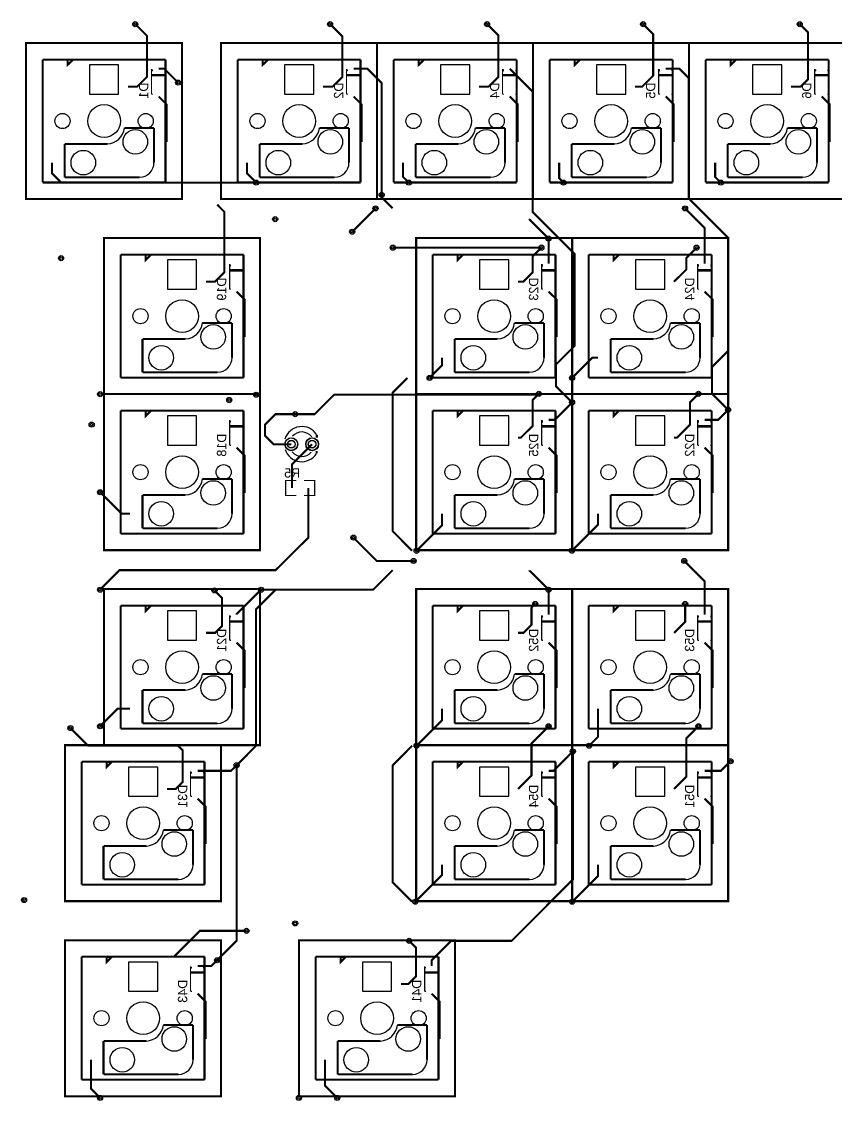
# Model space of a CAD drawing. Extents: x -38 to 13910, y -467 to 6521.
# Drawn here: x -7.7 to 91.8, y -14.3 to 117.4 of the extents above; entities that cross this region are included whole.
import ezdxf

# ---------------------------------------------------------------- set-up
doc = ezdxf.new("R2010")
doc.units = 0
doc.header["$MEASUREMENT"] = 0
for name, color, linetype, true_color in [('BottomLayer', 5, 'Continuous', 0x0000ff), ('BottomSilkLayer', 7, 'Continuous', 0x66cc33), ('BottomSolderMaskLayer', 7, 'Continuous', 0xaa00ff), ('Document', 7, 'Continuous', 0xffffff), ('Hole', 7, 'Continuous', 0x222222), ('Multi-Layer', 7, 'Continuous', 0xc0c0c0), ('TopLayer', 1, 'Continuous', 0xff0000), ('TopSilkLayer', 7, 'Continuous', 0xffcc00), ('TopSolderMaskLayer', 7, 'Continuous', 0x800080)]:
    doc.layers.add(name, color=color, linetype=linetype, true_color=true_color)

msp = doc.modelspace()

# ---------------------------------------------------------------- linework, layer by layer
at = {"layer": 'BottomLayer', "const_width": 0.254}
for points in [[(6.21, 117.08), (7.63, 115.66), (7.63, 110.64), (6.43, 109.44), (5.32, 109.44)], [(29.99, 117.08), (31.49, 115.59), (31.49, 110.64), (30.28, 109.44), (29.13, 109.44)], [(49.16, 117.08), (50.54, 115.71), (50.54, 110.64), (49.33, 109.44), (48.18, 109.44)], [(68.21, 117.08), (69.44, 115.86), (69.44, 110.79), (68.09, 109.44), (67.23, 109.44)], [(87.34, 117.08), (88.34, 116.08), (88.34, 110.34), (87.44, 109.44), (86.28, 109.44)], [(11.44, 109.94), (9.75, 111.63), (9.06, 111.63)], [(36.29, 96.24), (36.29, 109.89), (34.54, 111.63), (32.87, 111.63)], [(59.54, 70.89), (57.59, 72.84), (57.59, 75.54), (59.84, 77.79), (59.84, 89.04), (54.74, 94.14), (54.74, 108.82), (51.92, 111.63)], [(78.59, 69.99), (76.64, 71.94), (76.64, 75.24), (78.59, 77.19), (78.59, 90.99), (73.79, 95.79), (73.79, 110.49), (72.65, 111.63), (70.97, 111.63)], [(9.06, 108.25), (10.02, 107.29), (10.02, 102.71)], [(32.87, 108.25), (33.83, 107.29), (33.83, 102.71)], [(51.92, 108.25), (52.88, 107.29), (52.88, 102.71)], [(70.97, 108.25), (71.93, 107.29), (71.93, 102.71)], [(90.02, 108.25), (90.98, 107.29), (90.98, 102.71)], [(20.96, 97.74), (-2.85, 97.74), (-3.95, 98.85), (-3.95, 100.17)], [(20.96, 97.74), (19.86, 98.85), (19.86, 100.17)], [(39.59, 97.74), (38.91, 98.42), (38.91, 100.17)], [(58.49, 97.74), (57.96, 98.27), (57.96, 100.17)], [(77.69, 97.74), (77.01, 98.42), (77.01, 100.17)], [(16.21, 95.04), (17.08, 94.16), (17.08, 86.79), (15.92, 85.63), (14.84, 85.63)], [(35.54, 94.59), (32.69, 91.74), (32.69, 91.74)], [(73.34, 94.59), (75.73, 92.2), (75.73, 87.82)], [(56.68, 90.89), (56.68, 90.89), (56.68, 87.82)], [(55.79, 89.79), (54.74, 88.74), (54.74, 86.79), (53.57, 85.63), (52.94, 85.63)], [(74.75, 89.79), (73.49, 88.53), (73.49, 87.12), (71.99, 85.63)], [(18.58, 84.43), (19.54, 83.48), (19.54, 78.89)], [(56.68, 84.43), (57.64, 83.48), (57.64, 78.89)], [(75.73, 84.43), (76.69, 83.48), (76.69, 78.89)], [(42.14, 73.89), (43.67, 75.42), (43.67, 76.35)], [(59.54, 73.89), (62, 76.35), (62.72, 76.35)], [(55.49, 71.94), (55.39, 71.84), (30.49, 71.84), (28.11, 69.46), (25.73, 69.46)], [(55.49, 71.94), (54.74, 71.19), (54.74, 68.04), (53.27, 66.58), (52.94, 66.58)], [(74.96, 71.94), (73.94, 70.92), (73.94, 68.19), (72.33, 66.58), (71.99, 66.58)], [(59.54, 70.89), (57.42, 68.77), (56.68, 68.77)], [(78.59, 69.99), (77.37, 68.77), (75.73, 68.77)], [(25.73, 69.46), (23.34, 69.46), (22.03, 68.15), (22.03, 66.84), (23.08, 65.79), (25.26, 65.79)], [(27.8, 65.79), (25.34, 63.32), (25.34, 60.45)], [(18.58, 65.38), (19.54, 64.43), (19.54, 59.84)], [(56.68, 65.38), (57.64, 64.43), (57.64, 59.84)], [(75.73, 65.38), (76.69, 64.43), (76.69, 59.84)], [(1.91, 48.03), (4.29, 50.41), (23.34, 50.41), (27.34, 54.4), (27.34, 60.45)], [(1.91, 59.93), (4.54, 57.3), (5.57, 57.3)], [(40.56, 52.79), (43.67, 55.9), (43.67, 57.3)], [(59.53, 52.79), (62.72, 55.98), (62.72, 57.3)], [(32.84, 54.39), (35.69, 51.54), (40.19, 51.54)], [(73.24, 51.54), (75.73, 49.04), (75.73, 44.96)], [(15.88, 47.94), (16.78, 47.04), (16.78, 43.59), (15.96, 42.76), (14.84, 42.76)], [(21.56, 48.03), (18.58, 45.05), (18.58, 44.96)], [(56.68, 48.03), (56.68, 48.03), (56.68, 44.96)], [(55.04, 46.29), (54.59, 45.84), (54.59, 43.74), (53.61, 42.76), (52.94, 42.76)], [(73.35, 46.29), (73.35, 44.12), (71.99, 42.76)], [(18.58, 41.57), (19.54, 40.61), (19.54, 36.03)], [(56.68, 41.57), (57.64, 40.61), (57.64, 36.03)], [(75.73, 41.57), (76.69, 40.61), (76.69, 36.03)], [(1.91, 31.36), (4.05, 33.49), (5.57, 33.49)], [(40.55, 28.98), (43.67, 32.1), (43.67, 33.49)], [(61.62, 28.98), (62.72, 30.08), (62.72, 33.49)], [(-1.72, 31.13), (0.44, 28.98), (11.44, 28.98), (11.98, 28.43), (11.98, 24.53), (11.16, 23.71), (10.08, 23.71)], [(56.68, 31.36), (54.59, 29.26), (54.59, 25.36), (52.94, 23.71)], [(74.97, 31.36), (73.49, 29.88), (73.49, 25.21), (71.99, 23.71)], [(59.63, 28.29), (59.63, 12.63), (52.17, 5.16), (44.78, 5.16), (42.4, 2.78), (42.4, 2.09)], [(59.63, 28.29), (57.26, 25.91), (56.68, 25.91)], [(18.58, 26.59), (17.89, 25.91), (13.82, 25.91)], [(78.89, 27.08), (77.71, 25.91), (75.73, 25.91)], [(13.82, 22.52), (14.78, 21.56), (14.78, 16.98)], [(56.68, 22.52), (57.64, 21.56), (57.64, 16.98)], [(75.73, 22.52), (76.69, 21.56), (76.69, 16.98)], [(40.4, 9.93), (43.67, 13.19), (43.67, 14.44)], [(59.55, 9.93), (62.72, 13.1), (62.72, 14.44)], [(10.93, 3.23), (14.08, 6.38), (19.79, 6.38)], [(39.66, 5.16), (40.49, 4.33), (40.49, 0.83), (39.55, -0.1), (38.65, -0.1)], [(16.2, 2.78), (15.51, 2.09), (13.82, 2.09)], [(13.82, -1.29), (14.78, -2.25), (14.78, -6.83)], [(42.4, -1.29), (43.35, -2.25), (43.35, -6.83)], [(1.91, -14.02), (0.81, -12.91), (0.81, -9.37)], [(30.87, -14.02), (29.38, -12.53), (29.38, -9.37)]]:
    msp.add_lwpolyline(points, dxfattribs=at)
at = {"layer": 'BottomSilkLayer', "const_width": 0.254}
for points in [[(-2.05, 112.74), (-1.41, 112.74), (-2.05, 112.11), (-2.05, 112.74)], [(21.76, 112.74), (22.4, 112.74), (21.76, 112.11), (21.76, 112.74)], [(40.81, 112.74), (41.45, 112.74), (40.81, 112.11), (40.81, 112.74)], [(59.86, 112.74), (60.5, 112.74), (59.86, 112.11), (59.86, 112.74)], [(78.91, 112.74), (79.55, 112.74), (78.91, 112.11), (78.91, 112.74)], [(7.48, 88.93), (8.11, 88.93), (7.48, 88.29), (7.48, 88.93)], [(45.58, 88.93), (46.21, 88.93), (45.58, 88.29), (45.58, 88.93)], [(64.63, 88.93), (65.26, 88.93), (64.63, 88.29), (64.63, 88.93)], [(7.48, 69.88), (8.11, 69.88), (7.48, 69.24), (7.48, 69.88)], [(45.58, 69.88), (46.21, 69.88), (45.58, 69.24), (45.58, 69.88)], [(64.63, 69.88), (65.26, 69.88), (64.63, 69.24), (64.63, 69.88)], [(7.48, 46.07), (8.11, 46.07), (7.48, 45.43), (7.48, 46.07)], [(45.58, 46.07), (46.21, 46.07), (45.58, 45.43), (45.58, 46.07)], [(64.63, 46.07), (65.26, 46.07), (64.63, 45.43), (64.63, 46.07)], [(2.71, 27.01), (3.35, 27.01), (2.71, 26.38), (2.71, 27.01)], [(45.58, 27.01), (46.21, 27.01), (45.58, 26.38), (45.58, 27.01)], [(64.63, 27.01), (65.26, 27.01), (64.63, 26.38), (64.63, 27.01)], [(2.71, 3.2), (3.35, 3.2), (2.71, 2.57), (2.71, 3.2)], [(31.29, 3.2), (31.92, 3.2), (31.29, 2.57), (31.29, 3.2)]]:
    msp.add_lwpolyline(points, close=True, dxfattribs=at)
at = {"layer": 'BottomSilkLayer', "const_width": 0.152}
for points in [[(8.3, 111.52), (8.19, 111.52), (8.19, 111.35)], [(8.19, 111.35), (8.19, 111.35), (8.3, 111.35)], [(8.19, 111.35), (8.19, 111.35), (8.19, 108.53)], [(8.19, 110.91), (8.19, 110.91), (9.92, 110.91)], [(8.19, 110.77), (8.19, 110.77), (9.92, 110.77)], [(8.3, 111.52), (8.3, 111.52), (8.3, 111.35)], [(9.81, 111.52), (9.81, 111.52), (9.81, 111.35)], [(9.92, 111.35), (9.92, 111.52), (9.81, 111.52)], [(9.81, 111.35), (9.81, 111.35), (9.92, 111.35)], [(9.92, 111.35), (9.92, 111.35), (9.92, 108.53)], [(32.11, 111.52), (32, 111.52), (32, 111.35)], [(32, 111.35), (32, 111.35), (32.11, 111.35)], [(32, 111.35), (32, 111.35), (32, 108.53)], [(32, 110.91), (32, 110.91), (33.74, 110.91)], [(32, 110.77), (32, 110.77), (33.74, 110.77)], [(32.11, 111.52), (32.11, 111.52), (32.11, 111.35)], [(33.62, 111.52), (33.62, 111.52), (33.62, 111.35)], [(33.74, 111.35), (33.74, 111.52), (33.62, 111.52)], [(33.62, 111.35), (33.62, 111.35), (33.74, 111.35)], [(33.74, 111.35), (33.74, 111.35), (33.74, 108.53)], [(51.17, 111.52), (51.05, 111.52), (51.05, 111.35)], [(51.05, 111.35), (51.05, 111.35), (51.17, 111.35)], [(51.05, 111.35), (51.05, 111.35), (51.05, 108.53)], [(51.05, 110.91), (51.05, 110.91), (52.79, 110.91)], [(51.05, 110.77), (51.05, 110.77), (52.79, 110.77)], [(51.17, 111.52), (51.17, 111.52), (51.17, 111.35)], [(52.68, 111.52), (52.68, 111.52), (52.68, 111.35)], [(52.79, 111.35), (52.79, 111.52), (52.68, 111.52)], [(52.68, 111.35), (52.68, 111.35), (52.79, 111.35)], [(52.79, 111.35), (52.79, 111.35), (52.79, 108.53)], [(70.22, 111.52), (70.1, 111.52), (70.1, 111.35)], [(70.1, 111.35), (70.1, 111.35), (70.22, 111.35)], [(70.1, 111.35), (70.1, 111.35), (70.1, 108.53)], [(70.1, 110.91), (70.1, 110.91), (71.84, 110.91)], [(70.1, 110.77), (70.1, 110.77), (71.84, 110.77)], [(70.22, 111.52), (70.22, 111.52), (70.22, 111.35)], [(71.73, 111.52), (71.73, 111.52), (71.73, 111.35)], [(71.84, 111.35), (71.84, 111.52), (71.73, 111.52)], [(71.73, 111.35), (71.73, 111.35), (71.84, 111.35)], [(71.84, 111.35), (71.84, 111.35), (71.84, 108.53)], [(89.27, 111.52), (89.15, 111.52), (89.15, 111.35)], [(89.15, 111.35), (89.15, 111.35), (89.27, 111.35)], [(89.15, 111.35), (89.15, 111.35), (89.15, 108.53)], [(89.15, 110.91), (89.15, 110.91), (90.89, 110.91)], [(89.15, 110.77), (89.15, 110.77), (90.89, 110.77)], [(89.27, 111.52), (89.27, 111.52), (89.27, 111.35)], [(90.78, 111.52), (90.78, 111.52), (90.78, 111.35)], [(90.89, 111.35), (90.89, 111.52), (90.78, 111.52)], [(90.78, 111.35), (90.78, 111.35), (90.89, 111.35)], [(90.89, 111.35), (90.89, 111.35), (90.89, 108.53)], [(8.19, 108.53), (8.19, 108.53), (8.36, 108.53)], [(9.92, 108.53), (9.92, 108.53), (9.75, 108.53)], [(32, 108.53), (32, 108.53), (32.17, 108.53)], [(33.74, 108.53), (33.74, 108.53), (33.57, 108.53)], [(51.05, 108.53), (51.05, 108.53), (51.22, 108.53)], [(52.79, 108.53), (52.79, 108.53), (52.62, 108.53)], [(70.1, 108.53), (70.1, 108.53), (70.27, 108.53)], [(71.84, 108.53), (71.84, 108.53), (71.67, 108.53)], [(89.15, 108.53), (89.15, 108.53), (89.32, 108.53)], [(90.89, 108.53), (90.89, 108.53), (90.72, 108.53)], [(17.83, 87.71), (17.72, 87.71), (17.72, 87.53)], [(17.72, 87.53), (17.72, 87.53), (17.83, 87.53)], [(17.72, 87.53), (17.72, 87.53), (17.72, 84.72)], [(17.72, 87.1), (17.72, 87.1), (19.45, 87.1)], [(17.72, 86.95), (17.72, 86.95), (19.45, 86.95)], [(17.83, 87.71), (17.83, 87.71), (17.83, 87.53)], [(19.34, 87.71), (19.34, 87.71), (19.34, 87.53)], [(19.45, 87.53), (19.45, 87.71), (19.34, 87.71)], [(19.34, 87.53), (19.34, 87.53), (19.45, 87.53)], [(19.45, 87.53), (19.45, 87.53), (19.45, 84.72)], [(55.93, 87.71), (55.82, 87.71), (55.82, 87.53)], [(55.82, 87.53), (55.82, 87.53), (55.93, 87.53)], [(55.82, 87.53), (55.82, 87.53), (55.82, 84.72)], [(55.82, 87.1), (55.82, 87.1), (57.55, 87.1)], [(55.82, 86.95), (55.82, 86.95), (57.55, 86.95)], [(55.93, 87.71), (55.93, 87.71), (55.93, 87.53)], [(57.44, 87.71), (57.44, 87.71), (57.44, 87.53)], [(57.55, 87.53), (57.55, 87.71), (57.44, 87.71)], [(57.44, 87.53), (57.44, 87.53), (57.55, 87.53)], [(57.55, 87.53), (57.55, 87.53), (57.55, 84.72)], [(74.98, 87.71), (74.87, 87.71), (74.87, 87.53)], [(74.87, 87.53), (74.87, 87.53), (74.98, 87.53)], [(74.87, 87.53), (74.87, 87.53), (74.87, 84.72)], [(74.87, 87.1), (74.87, 87.1), (76.6, 87.1)], [(74.87, 86.95), (74.87, 86.95), (76.6, 86.95)], [(74.98, 87.71), (74.98, 87.71), (74.98, 87.53)], [(76.49, 87.71), (76.49, 87.71), (76.49, 87.53)], [(76.6, 87.53), (76.6, 87.71), (76.49, 87.71)], [(76.49, 87.53), (76.49, 87.53), (76.6, 87.53)], [(76.6, 87.53), (76.6, 87.53), (76.6, 84.72)], [(17.72, 84.72), (17.72, 84.72), (17.88, 84.72)], [(19.45, 84.72), (19.45, 84.72), (19.28, 84.72)], [(55.82, 84.72), (55.82, 84.72), (55.98, 84.72)], [(57.55, 84.72), (57.55, 84.72), (57.38, 84.72)], [(74.87, 84.72), (74.87, 84.72), (75.04, 84.72)], [(76.6, 84.72), (76.6, 84.72), (76.43, 84.72)], [(17.83, 68.66), (17.72, 68.66), (17.72, 68.48)], [(17.72, 68.48), (17.72, 68.48), (17.83, 68.48)], [(17.72, 68.48), (17.72, 68.48), (17.72, 65.67)], [(17.83, 68.66), (17.83, 68.66), (17.83, 68.48)], [(19.34, 68.66), (19.34, 68.66), (19.34, 68.48)], [(19.45, 68.48), (19.45, 68.66), (19.34, 68.66)], [(19.34, 68.48), (19.34, 68.48), (19.45, 68.48)], [(19.45, 68.48), (19.45, 68.48), (19.45, 65.67)], [(55.93, 68.66), (55.82, 68.66), (55.82, 68.48)], [(55.82, 68.48), (55.82, 68.48), (55.93, 68.48)], [(55.82, 68.48), (55.82, 68.48), (55.82, 65.67)], [(55.93, 68.66), (55.93, 68.66), (55.93, 68.48)], [(57.44, 68.66), (57.44, 68.66), (57.44, 68.48)], [(57.55, 68.48), (57.55, 68.66), (57.44, 68.66)], [(57.44, 68.48), (57.44, 68.48), (57.55, 68.48)], [(57.55, 68.48), (57.55, 68.48), (57.55, 65.67)], [(74.98, 68.66), (74.87, 68.66), (74.87, 68.48)], [(74.87, 68.48), (74.87, 68.48), (74.98, 68.48)], [(74.87, 68.48), (74.87, 68.48), (74.87, 65.67)], [(74.98, 68.66), (74.98, 68.66), (74.98, 68.48)], [(76.49, 68.66), (76.49, 68.66), (76.49, 68.48)], [(76.6, 68.48), (76.6, 68.66), (76.49, 68.66)], [(76.49, 68.48), (76.49, 68.48), (76.6, 68.48)], [(76.6, 68.48), (76.6, 68.48), (76.6, 65.67)], [(17.72, 68.05), (17.72, 68.05), (19.45, 68.05)], [(17.72, 67.9), (17.72, 67.9), (19.45, 67.9)], [(55.82, 68.05), (55.82, 68.05), (57.55, 68.05)], [(55.82, 67.9), (55.82, 67.9), (57.55, 67.9)], [(74.87, 68.05), (74.87, 68.05), (76.6, 68.05)], [(74.87, 67.9), (74.87, 67.9), (76.6, 67.9)], [(17.72, 65.67), (17.72, 65.67), (17.88, 65.67)], [(19.45, 65.67), (19.45, 65.67), (19.28, 65.67)], [(55.82, 65.67), (55.82, 65.67), (55.98, 65.67)], [(57.55, 65.67), (57.55, 65.67), (57.38, 65.67)], [(74.87, 65.67), (74.87, 65.67), (75.04, 65.67)], [(76.6, 65.67), (76.6, 65.67), (76.43, 65.67)], [(25.86, 59.53), (24.58, 59.53), (24.58, 61.36), (25.86, 61.36)], [(26.82, 59.53), (28.1, 59.53), (28.1, 61.36), (26.82, 61.36)], [(17.83, 44.84), (17.72, 44.84), (17.72, 44.67)], [(17.83, 44.84), (17.83, 44.84), (17.83, 44.67)], [(19.34, 44.84), (19.34, 44.84), (19.34, 44.67)], [(19.45, 44.67), (19.45, 44.84), (19.34, 44.84)], [(55.93, 44.84), (55.82, 44.84), (55.82, 44.67)], [(55.93, 44.84), (55.93, 44.84), (55.93, 44.67)], [(57.44, 44.84), (57.44, 44.84), (57.44, 44.67)], [(57.55, 44.67), (57.55, 44.84), (57.44, 44.84)], [(74.98, 44.84), (74.87, 44.84), (74.87, 44.67)], [(74.98, 44.84), (74.98, 44.84), (74.98, 44.67)], [(76.49, 44.84), (76.49, 44.84), (76.49, 44.67)], [(76.6, 44.67), (76.6, 44.84), (76.49, 44.84)], [(17.72, 44.67), (17.72, 44.67), (17.83, 44.67)], [(17.72, 44.67), (17.72, 44.67), (17.72, 41.86)], [(17.72, 44.23), (17.72, 44.23), (19.45, 44.23)], [(17.72, 44.09), (17.72, 44.09), (19.45, 44.09)], [(19.34, 44.67), (19.34, 44.67), (19.45, 44.67)], [(19.45, 44.67), (19.45, 44.67), (19.45, 41.86)], [(55.82, 44.67), (55.82, 44.67), (55.93, 44.67)], [(55.82, 44.67), (55.82, 44.67), (55.82, 41.86)], [(55.82, 44.23), (55.82, 44.23), (57.55, 44.23)], [(55.82, 44.09), (55.82, 44.09), (57.55, 44.09)], [(57.44, 44.67), (57.44, 44.67), (57.55, 44.67)], [(57.55, 44.67), (57.55, 44.67), (57.55, 41.86)], [(74.87, 44.67), (74.87, 44.67), (74.98, 44.67)], [(74.87, 44.67), (74.87, 44.67), (74.87, 41.86)], [(74.87, 44.23), (74.87, 44.23), (76.6, 44.23)], [(74.87, 44.09), (74.87, 44.09), (76.6, 44.09)], [(76.49, 44.67), (76.49, 44.67), (76.6, 44.67)], [(76.6, 44.67), (76.6, 44.67), (76.6, 41.86)], [(17.72, 41.86), (17.72, 41.86), (17.88, 41.86)], [(19.45, 41.86), (19.45, 41.86), (19.28, 41.86)], [(55.82, 41.86), (55.82, 41.86), (55.98, 41.86)], [(57.55, 41.86), (57.55, 41.86), (57.38, 41.86)], [(74.87, 41.86), (74.87, 41.86), (75.04, 41.86)], [(76.6, 41.86), (76.6, 41.86), (76.43, 41.86)], [(13.06, 25.79), (12.95, 25.79), (12.95, 25.62)], [(12.95, 25.62), (12.95, 25.62), (13.06, 25.62)], [(12.95, 25.62), (12.95, 25.62), (12.95, 22.81)], [(12.95, 25.18), (12.95, 25.18), (14.69, 25.18)], [(12.95, 25.04), (12.95, 25.04), (14.69, 25.04)], [(13.06, 25.79), (13.06, 25.79), (13.06, 25.62)], [(14.57, 25.79), (14.57, 25.79), (14.57, 25.62)], [(14.69, 25.62), (14.69, 25.79), (14.57, 25.79)], [(14.57, 25.62), (14.57, 25.62), (14.69, 25.62)], [(14.69, 25.62), (14.69, 25.62), (14.69, 22.81)], [(55.93, 25.79), (55.82, 25.79), (55.82, 25.62)], [(55.82, 25.62), (55.82, 25.62), (55.93, 25.62)], [(55.82, 25.62), (55.82, 25.62), (55.82, 22.81)], [(55.82, 25.18), (55.82, 25.18), (57.55, 25.18)], [(55.82, 25.04), (55.82, 25.04), (57.55, 25.04)], [(55.93, 25.79), (55.93, 25.79), (55.93, 25.62)], [(57.44, 25.79), (57.44, 25.79), (57.44, 25.62)], [(57.55, 25.62), (57.55, 25.79), (57.44, 25.79)], [(57.44, 25.62), (57.44, 25.62), (57.55, 25.62)], [(57.55, 25.62), (57.55, 25.62), (57.55, 22.81)], [(74.98, 25.79), (74.87, 25.79), (74.87, 25.62)], [(74.87, 25.62), (74.87, 25.62), (74.98, 25.62)], [(74.87, 25.62), (74.87, 25.62), (74.87, 22.81)], [(74.87, 25.18), (74.87, 25.18), (76.6, 25.18)], [(74.87, 25.04), (74.87, 25.04), (76.6, 25.04)], [(74.98, 25.79), (74.98, 25.79), (74.98, 25.62)], [(76.49, 25.79), (76.49, 25.79), (76.49, 25.62)], [(76.6, 25.62), (76.6, 25.79), (76.49, 25.79)], [(76.49, 25.62), (76.49, 25.62), (76.6, 25.62)], [(76.6, 25.62), (76.6, 25.62), (76.6, 22.81)], [(12.95, 22.81), (12.95, 22.81), (13.12, 22.81)], [(14.69, 22.81), (14.69, 22.81), (14.52, 22.81)], [(55.82, 22.81), (55.82, 22.81), (55.98, 22.81)], [(57.55, 22.81), (57.55, 22.81), (57.38, 22.81)], [(74.87, 22.81), (74.87, 22.81), (75.04, 22.81)], [(76.6, 22.81), (76.6, 22.81), (76.43, 22.81)], [(13.06, 1.98), (12.95, 1.98), (12.95, 1.81)], [(12.95, 1.81), (12.95, 1.81), (13.06, 1.81)], [(12.95, 1.81), (12.95, 1.81), (12.95, -1.01)], [(12.95, 1.37), (12.95, 1.37), (14.69, 1.37)], [(13.06, 1.98), (13.06, 1.98), (13.06, 1.81)], [(14.57, 1.98), (14.57, 1.98), (14.57, 1.81)], [(14.69, 1.81), (14.69, 1.98), (14.57, 1.98)], [(14.57, 1.81), (14.57, 1.81), (14.69, 1.81)], [(14.69, 1.81), (14.69, 1.81), (14.69, -1.01)], [(41.64, 1.98), (41.53, 1.98), (41.53, 1.81)], [(41.53, 1.81), (41.53, 1.81), (41.64, 1.81)], [(41.53, 1.81), (41.53, 1.81), (41.53, -1.01)], [(41.53, 1.37), (41.53, 1.37), (43.26, 1.37)], [(41.64, 1.98), (41.64, 1.98), (41.64, 1.81)], [(43.15, 1.98), (43.15, 1.98), (43.15, 1.81)], [(43.26, 1.81), (43.26, 1.98), (43.15, 1.98)], [(43.15, 1.81), (43.15, 1.81), (43.26, 1.81)], [(43.26, 1.81), (43.26, 1.81), (43.26, -1.01)], [(12.95, 1.23), (12.95, 1.23), (14.69, 1.23)], [(41.53, 1.23), (41.53, 1.23), (43.26, 1.23)], [(12.95, -1.01), (12.95, -1.01), (13.12, -1.01)], [(14.69, -1.01), (14.69, -1.01), (14.52, -1.01)], [(41.53, -1.01), (41.53, -1.01), (41.7, -1.01)], [(43.26, -1.01), (43.26, -1.01), (43.09, -1.01)]]:
    msp.add_lwpolyline(points, dxfattribs=at)
at = {"layer": 'BottomSolderMaskLayer'}
for centre, radius in [((25.26, 65.79), 0.787), ((25.26, 65.79), 0.472), ((27.8, 65.79), 0.787), ((27.8, 65.79), 0.472)]:
    msp.add_circle(centre, radius, dxfattribs=at)
at = {"layer": 'Document', "const_width": 0.254}
for points in [[(11.92, 95.72), (-7.13, 95.72), (-7.13, 114.77), (11.92, 114.77)], [(11.92, 114.77), (11.92, 114.77), (11.92, 95.72)], [(35.73, 95.72), (16.68, 95.72), (16.68, 114.77), (35.73, 114.77)], [(35.73, 114.77), (35.73, 114.77), (35.73, 95.72)], [(54.78, 95.72), (35.73, 95.72), (35.73, 114.77), (54.78, 114.77)], [(54.78, 114.77), (54.78, 114.77), (54.78, 95.72)], [(73.83, 95.72), (54.78, 95.72), (54.78, 114.77), (73.83, 114.77)], [(73.83, 114.77), (73.83, 114.77), (73.83, 95.72)], [(92.88, 95.72), (73.83, 95.72), (73.83, 114.77), (92.88, 114.77)], [(4.89, 104.41), (4.89, 104.41), (8.49, 104.41)], [(8.49, 104.41), (8.49, 104.41), (8.49, 100.17)], [(28.7, 104.41), (28.7, 104.41), (32.3, 104.41)], [(32.3, 104.41), (32.3, 104.41), (32.3, 100.17)], [(47.75, 104.41), (47.75, 104.41), (51.35, 104.41)], [(51.35, 104.41), (51.35, 104.41), (51.35, 100.17)], [(66.8, 104.41), (66.8, 104.41), (70.4, 104.41)], [(70.4, 104.41), (70.4, 104.41), (70.4, 100.17)], [(85.85, 104.41), (85.85, 104.41), (89.45, 104.41)], [(89.45, 104.41), (89.45, 104.41), (89.45, 100.17)], [(-2.43, 102.45), (-2.43, 102.45), (-2.43, 98.39)], [(-2.43, 102.45), (-2.43, 102.45), (2.8, 102.45)], [(21.38, 102.45), (21.38, 102.45), (21.38, 98.39)], [(21.38, 102.45), (21.38, 102.45), (26.61, 102.45)], [(40.43, 102.45), (40.43, 102.45), (40.43, 98.39)], [(40.43, 102.45), (40.43, 102.45), (45.66, 102.45)], [(59.48, 102.45), (59.48, 102.45), (59.48, 98.39)], [(59.48, 102.45), (59.48, 102.45), (64.71, 102.45)], [(78.53, 102.45), (78.53, 102.45), (78.53, 98.39)], [(78.53, 102.45), (78.53, 102.45), (83.76, 102.45)], [(6.71, 98.39), (6.71, 98.39), (-2.43, 98.39)], [(30.53, 98.39), (30.53, 98.39), (21.38, 98.39)], [(49.58, 98.39), (49.58, 98.39), (40.43, 98.39)], [(68.63, 98.39), (68.63, 98.39), (59.48, 98.39)], [(87.68, 98.39), (87.68, 98.39), (78.53, 98.39)], [(21.45, 71.91), (2.4, 71.91), (2.4, 90.96), (21.45, 90.96)], [(21.45, 90.96), (21.45, 90.96), (21.45, 71.91)], [(59.55, 71.91), (40.5, 71.91), (40.5, 90.96), (59.55, 90.96)], [(59.55, 90.96), (59.55, 90.96), (59.55, 71.91)], [(78.6, 71.91), (59.55, 71.91), (59.55, 90.96), (78.6, 90.96)], [(78.6, 90.96), (78.6, 90.96), (78.6, 71.91)], [(14.41, 80.6), (14.41, 80.6), (18.02, 80.6)], [(18.02, 80.6), (18.02, 80.6), (18.02, 76.35)], [(52.51, 80.6), (52.51, 80.6), (56.12, 80.6)], [(56.12, 80.6), (56.12, 80.6), (56.12, 76.35)], [(71.56, 80.6), (71.56, 80.6), (75.17, 80.6)], [(75.17, 80.6), (75.17, 80.6), (75.17, 76.35)], [(7.09, 78.64), (7.09, 78.64), (7.09, 74.58)], [(7.09, 78.64), (7.09, 78.64), (12.33, 78.64)], [(45.19, 78.64), (45.19, 78.64), (45.19, 74.58)], [(45.19, 78.64), (45.19, 78.64), (50.43, 78.64)], [(64.24, 78.64), (64.24, 78.64), (64.24, 74.58)], [(64.24, 78.64), (64.24, 78.64), (69.48, 78.64)], [(16.24, 74.58), (16.24, 74.58), (7.09, 74.58)], [(54.34, 74.58), (54.34, 74.58), (45.19, 74.58)], [(73.39, 74.58), (73.39, 74.58), (64.24, 74.58)], [(21.45, 52.86), (2.4, 52.86), (2.4, 71.91), (21.45, 71.91)], [(21.45, 71.91), (21.45, 71.91), (21.45, 52.86)], [(59.55, 52.86), (40.5, 52.86), (40.5, 71.91), (59.55, 71.91)], [(59.55, 71.91), (59.55, 71.91), (59.55, 52.86)], [(78.6, 52.86), (59.55, 52.86), (59.55, 71.91), (78.6, 71.91)], [(78.6, 71.91), (78.6, 71.91), (78.6, 52.86)], [(14.41, 61.55), (14.41, 61.55), (18.02, 61.55)], [(18.02, 61.55), (18.02, 61.55), (18.02, 57.3)], [(52.51, 61.55), (52.51, 61.55), (56.12, 61.55)], [(56.12, 61.55), (56.12, 61.55), (56.12, 57.3)], [(71.56, 61.55), (71.56, 61.55), (75.17, 61.55)], [(75.17, 61.55), (75.17, 61.55), (75.17, 57.3)], [(7.09, 59.59), (7.09, 59.59), (7.09, 55.53)], [(7.09, 59.59), (7.09, 59.59), (12.33, 59.59)], [(45.19, 59.59), (45.19, 59.59), (45.19, 55.53)], [(45.19, 59.59), (45.19, 59.59), (50.43, 59.59)], [(64.24, 59.59), (64.24, 59.59), (64.24, 55.53)], [(64.24, 59.59), (64.24, 59.59), (69.48, 59.59)], [(16.24, 55.53), (16.24, 55.53), (7.09, 55.53)], [(54.34, 55.53), (54.34, 55.53), (45.19, 55.53)], [(73.39, 55.53), (73.39, 55.53), (64.24, 55.53)], [(21.45, 29.05), (2.4, 29.05), (2.4, 48.1), (21.45, 48.1)], [(21.45, 48.1), (21.45, 48.1), (21.45, 29.05)], [(59.55, 29.05), (40.5, 29.05), (40.5, 48.1), (59.55, 48.1)], [(59.55, 48.1), (59.55, 48.1), (59.55, 29.05)], [(78.6, 29.05), (59.55, 29.05), (59.55, 48.1), (78.6, 48.1)], [(78.6, 48.1), (78.6, 48.1), (78.6, 29.05)], [(14.41, 37.73), (14.41, 37.73), (18.02, 37.73)], [(18.02, 37.73), (18.02, 37.73), (18.02, 33.49)], [(52.51, 37.73), (52.51, 37.73), (56.12, 37.73)], [(56.12, 37.73), (56.12, 37.73), (56.12, 33.49)], [(71.56, 37.73), (71.56, 37.73), (75.17, 37.73)], [(75.17, 37.73), (75.17, 37.73), (75.17, 33.49)], [(7.09, 35.78), (7.09, 35.78), (7.09, 31.71)], [(7.09, 35.78), (7.09, 35.78), (12.33, 35.78)], [(45.19, 35.78), (45.19, 35.78), (45.19, 31.71)], [(45.19, 35.78), (45.19, 35.78), (50.43, 35.78)], [(64.24, 35.78), (64.24, 35.78), (64.24, 31.71)], [(64.24, 35.78), (64.24, 35.78), (69.48, 35.78)], [(16.24, 31.71), (16.24, 31.71), (7.09, 31.71)], [(54.34, 31.71), (54.34, 31.71), (45.19, 31.71)], [(73.39, 31.71), (73.39, 31.71), (64.24, 31.71)], [(16.68, 10), (-2.37, 10), (-2.37, 29.05), (16.68, 29.05)], [(16.68, 29.05), (16.68, 29.05), (16.68, 10)], [(59.55, 10), (40.5, 10), (40.5, 29.05), (59.55, 29.05)], [(59.55, 29.05), (59.55, 29.05), (59.55, 10)], [(78.6, 10), (59.55, 10), (59.55, 29.05), (78.6, 29.05)], [(78.6, 29.05), (78.6, 29.05), (78.6, 10)], [(9.65, 18.68), (9.65, 18.68), (13.25, 18.68)], [(13.25, 18.68), (13.25, 18.68), (13.25, 14.44)], [(52.51, 18.68), (52.51, 18.68), (56.12, 18.68)], [(56.12, 18.68), (56.12, 18.68), (56.12, 14.44)], [(71.56, 18.68), (71.56, 18.68), (75.17, 18.68)], [(75.17, 18.68), (75.17, 18.68), (75.17, 14.44)], [(2.33, 16.73), (2.33, 16.73), (2.33, 12.66)], [(2.33, 16.73), (2.33, 16.73), (7.56, 16.73)], [(45.19, 16.73), (45.19, 16.73), (45.19, 12.66)], [(45.19, 16.73), (45.19, 16.73), (50.43, 16.73)], [(64.24, 16.73), (64.24, 16.73), (64.24, 12.66)], [(64.24, 16.73), (64.24, 16.73), (69.48, 16.73)], [(11.48, 12.66), (11.48, 12.66), (2.33, 12.66)], [(54.34, 12.66), (54.34, 12.66), (45.19, 12.66)], [(73.39, 12.66), (73.39, 12.66), (64.24, 12.66)], [(16.68, -13.82), (-2.37, -13.82), (-2.37, 5.23), (16.68, 5.23)], [(16.68, 5.23), (16.68, 5.23), (16.68, -13.82)], [(45.26, -13.82), (26.21, -13.82), (26.21, 5.23), (45.26, 5.23)], [(45.26, 5.23), (45.26, 5.23), (45.26, -13.82)], [(9.65, -5.13), (9.65, -5.13), (13.25, -5.13)], [(13.25, -5.13), (13.25, -5.13), (13.25, -9.37)], [(38.22, -5.13), (38.22, -5.13), (41.83, -5.13)], [(41.83, -5.13), (41.83, -5.13), (41.83, -9.37)], [(2.33, -7.08), (2.33, -7.08), (2.33, -11.15)], [(2.33, -7.08), (2.33, -7.08), (7.56, -7.08)], [(30.91, -7.08), (30.91, -7.08), (30.91, -11.15)], [(30.91, -7.08), (30.91, -7.08), (36.14, -7.08)], [(11.48, -11.15), (11.48, -11.15), (2.33, -11.15)], [(40.05, -11.15), (40.05, -11.15), (30.91, -11.15)]]:
    msp.add_lwpolyline(points, dxfattribs=at)
at = {"layer": 'Document'}
for centre, radius, start, end in [((2.68, 104.67), 2.22, 273.1216, 353.2761), ((26.49, 104.67), 2.22, 273.1216, 353.2761), ((45.54, 104.67), 2.22, 273.1216, 353.2761), ((64.59, 104.67), 2.22, 273.1216, 353.2761), ((83.64, 104.67), 2.22, 273.1216, 353.2761), ((6.72, 100.16), 1.77, 270, 0.2787), ((30.53, 100.16), 1.77, 270, 0.2787), ((49.58, 100.16), 1.77, 270, 0.2787), ((68.63, 100.16), 1.77, 270, 0.2787), ((87.68, 100.16), 1.77, 270, 0.2787), ((12.21, 80.86), 2.22, 273.1216, 353.2761), ((50.31, 80.86), 2.22, 273.1216, 353.2761), ((69.36, 80.86), 2.22, 273.1216, 353.2761), ((16.25, 76.35), 1.77, 270, 0.2787), ((54.35, 76.35), 1.77, 270, 0.2787), ((73.4, 76.35), 1.77, 270, 0.2787), ((12.21, 61.81), 2.22, 273.1216, 353.2761), ((50.31, 61.81), 2.22, 273.1216, 353.2761), ((69.36, 61.81), 2.22, 273.1216, 353.2761), ((16.25, 57.3), 1.77, 270, 0.2787), ((54.35, 57.3), 1.77, 270, 0.2787), ((73.4, 57.3), 1.77, 270, 0.2787), ((12.21, 37.99), 2.22, 273.1216, 353.2761), ((50.31, 37.99), 2.22, 273.1216, 353.2761), ((69.36, 37.99), 2.22, 273.1216, 353.2761), ((16.25, 33.48), 1.77, 270, 0.2787), ((54.35, 33.48), 1.77, 270, 0.2787), ((73.4, 33.48), 1.77, 270, 0.2787), ((7.44, 18.94), 2.22, 273.1216, 353.2761), ((50.31, 18.94), 2.22, 273.1216, 353.2761), ((69.36, 18.94), 2.22, 273.1216, 353.2761), ((11.49, 14.43), 1.77, 270, 0.2787), ((54.35, 14.43), 1.77, 270, 0.2787), ((73.4, 14.43), 1.77, 270, 0.2787), ((7.44, -4.87), 2.22, 273.1216, 353.2761), ((36.02, -4.87), 2.22, 273.1216, 353.2761), ((11.49, -9.38), 1.77, 270, 0.2787), ((40.06, -9.38), 1.77, 270, 0.2787)]:
    msp.add_arc(centre, radius, start, end, dxfattribs=at)
at = {"layer": 'Hole'}
for centre in [(6.21, 117.08), (29.99, 117.08), (49.16, 117.08), (68.21, 117.08), (87.34, 117.08), (11.44, 109.94), (20.96, 97.74), (39.59, 97.74), (58.49, 97.74), (77.69, 97.74), (36.29, 96.24), (35.54, 94.59), (73.34, 94.59), (23.29, 93.27), (32.69, 91.74), (56.68, 90.89), (37.64, 89.79), (55.79, 89.79), (74.75, 89.79), (-2.85, 88.51), (42.14, 73.89), (59.54, 73.89), (1.91, 71.9), (17.68, 71.19), (20.96, 71.84), (55.49, 71.94), (74.96, 71.94), (59.54, 70.89), (78.59, 69.99), (25.73, 69.46), (0.88, 68.19), (1.91, 59.93), (32.84, 54.39), (40.56, 52.79), (59.53, 52.79), (40.19, 51.54), (73.24, 51.54), (1.91, 48.03), (15.88, 47.94), (21.56, 48.03), (56.68, 48.03), (55.04, 46.29), (73.35, 46.29), (-1.72, 31.14), (1.91, 31.36), (56.68, 31.36), (74.97, 31.36), (40.55, 28.98), (61.62, 28.98), (59.63, 28.29), (18.58, 26.59), (78.89, 27.08), (-7.37, 10.13), (40.4, 9.93), (59.55, 9.93), (25.73, 7.28), (19.79, 6.38), (39.66, 5.16), (16.2, 2.78), (1.91, -14.02), (26.19, -14.02), (30.87, -14.02)]:
    msp.add_circle(centre, 0.155, dxfattribs=at)
at = {"layer": 'Multi-Layer'}
for points in [[(4.17, 112.11), (0.62, 112.11), (0.62, 108.55), (4.17, 108.55)], [(27.99, 112.11), (24.43, 112.11), (24.43, 108.55), (27.99, 108.55)], [(47.04, 112.11), (43.48, 112.11), (43.48, 108.55), (47.04, 108.55)], [(66.09, 112.11), (62.53, 112.11), (62.53, 108.55), (66.09, 108.55)], [(85.14, 112.11), (81.58, 112.11), (81.58, 108.55), (85.14, 108.55)], [(13.7, 88.29), (10.14, 88.29), (10.14, 84.74), (13.7, 84.74)], [(51.8, 88.29), (48.24, 88.29), (48.24, 84.74), (51.8, 84.74)], [(70.85, 88.29), (67.29, 88.29), (67.29, 84.74), (70.85, 84.74)], [(13.7, 69.24), (10.14, 69.24), (10.14, 65.69), (13.7, 65.69)], [(51.8, 69.24), (48.24, 69.24), (48.24, 65.69), (51.8, 65.69)], [(70.85, 69.24), (67.29, 69.24), (67.29, 65.69), (70.85, 65.69)], [(13.7, 45.43), (10.14, 45.43), (10.14, 41.87), (13.7, 41.87)], [(51.8, 45.43), (48.24, 45.43), (48.24, 41.87), (51.8, 41.87)], [(70.85, 45.43), (67.29, 45.43), (67.29, 41.87), (70.85, 41.87)], [(8.94, 26.38), (5.38, 26.38), (5.38, 22.82), (8.94, 22.82)], [(51.8, 26.38), (48.24, 26.38), (48.24, 22.82), (51.8, 22.82)], [(70.85, 26.38), (67.29, 26.38), (67.29, 22.82), (70.85, 22.82)], [(8.94, 2.57), (5.38, 2.57), (5.38, -0.99), (8.94, -0.99)], [(37.51, 2.57), (33.96, 2.57), (33.96, -0.99), (37.51, -0.99)]]:
    msp.add_lwpolyline(points, close=True, dxfattribs=at)
for centre, radius in [((6.21, 117.08), 0.31), ((29.99, 117.08), 0.31), ((49.16, 117.08), 0.31), ((68.21, 117.08), 0.31), ((87.34, 117.08), 0.31), ((11.44, 109.94), 0.31), ((2.4, 105.25), 2), ((26.21, 105.25), 2), ((45.26, 105.25), 2), ((64.31, 105.25), 2), ((83.36, 105.25), 2), ((-2.68, 105.25), 0.925), ((7.48, 105.25), 0.925), ((21.13, 105.25), 0.925), ((31.29, 105.25), 0.925), ((40.18, 105.25), 0.925), ((50.34, 105.25), 0.925), ((59.23, 105.25), 0.925), ((69.39, 105.25), 0.925), ((78.28, 105.25), 0.925), ((88.44, 105.25), 0.925), ((6.21, 102.71), 1.5), ((30.02, 102.71), 1.5), ((49.07, 102.71), 1.5), ((68.12, 102.71), 1.5), ((87.17, 102.71), 1.5), ((-0.14, 100.17), 1.5), ((23.67, 100.17), 1.5), ((42.72, 100.17), 1.5), ((61.77, 100.17), 1.5), ((80.82, 100.17), 1.5), ((20.96, 97.74), 0.31), ((39.59, 97.74), 0.31), ((58.49, 97.74), 0.31), ((77.69, 97.74), 0.31), ((36.29, 96.24), 0.31), ((35.54, 94.59), 0.31), ((73.34, 94.59), 0.31), ((23.29, 93.27), 0.31), ((32.69, 91.74), 0.31), ((56.68, 90.89), 0.31), ((37.64, 89.79), 0.31), ((55.79, 89.79), 0.31), ((74.75, 89.79), 0.31), ((-2.85, 88.51), 0.31), ((11.92, 81.43), 2), ((50.02, 81.43), 2), ((69.07, 81.43), 2), ((6.84, 81.43), 0.925), ((17, 81.43), 0.925), ((44.94, 81.43), 0.925), ((55.1, 81.43), 0.925), ((63.99, 81.43), 0.925), ((74.15, 81.43), 0.925), ((15.73, 78.89), 1.5), ((53.83, 78.89), 1.5), ((72.88, 78.89), 1.5), ((9.38, 76.35), 1.5), ((47.48, 76.35), 1.5), ((66.53, 76.35), 1.5), ((42.14, 73.89), 0.31), ((59.54, 73.89), 0.31), ((1.91, 71.9), 0.31), ((17.68, 71.19), 0.31), ((20.96, 71.84), 0.31), ((55.49, 71.94), 0.31), ((59.54, 70.89), 0.31), ((74.96, 71.94), 0.31), ((78.59, 69.99), 0.31), ((0.88, 68.19), 0.31), ((25.73, 69.46), 0.31), ((25.26, 65.79), 0.762), ((25.26, 65.79), 0.457), ((27.8, 65.79), 0.762), ((27.8, 65.79), 0.457), ((6.84, 62.38), 0.925), ((11.92, 62.38), 2), ((17, 62.38), 0.925), ((44.94, 62.38), 0.925), ((50.02, 62.38), 2), ((55.1, 62.38), 0.925), ((63.99, 62.38), 0.925), ((69.07, 62.38), 2), ((74.15, 62.38), 0.925), ((15.73, 59.84), 1.5), ((53.83, 59.84), 1.5), ((72.88, 59.84), 1.5), ((1.91, 59.93), 0.31), ((9.38, 57.3), 1.5), ((47.48, 57.3), 1.5), ((66.53, 57.3), 1.5), ((32.84, 54.39), 0.31), ((40.56, 52.79), 0.31), ((59.53, 52.79), 0.31), ((40.19, 51.54), 0.31), ((73.24, 51.54), 0.31), ((1.91, 48.03), 0.31), ((15.88, 47.94), 0.31), ((21.56, 48.03), 0.31), ((56.68, 48.03), 0.31), ((55.04, 46.29), 0.31), ((73.35, 46.29), 0.31), ((11.92, 38.57), 2), ((50.02, 38.57), 2), ((69.07, 38.57), 2), ((6.84, 38.57), 0.925), ((17, 38.57), 0.925), ((44.94, 38.57), 0.925), ((55.1, 38.57), 0.925), ((63.99, 38.57), 0.925), ((74.15, 38.57), 0.925), ((15.73, 36.03), 1.5), ((53.83, 36.03), 1.5), ((72.88, 36.03), 1.5), ((9.38, 33.49), 1.5), ((47.48, 33.49), 1.5), ((66.53, 33.49), 1.5), ((1.91, 31.36), 0.31), ((56.68, 31.36), 0.31), ((74.97, 31.36), 0.31), ((-1.72, 31.14), 0.31), ((40.55, 28.98), 0.31), ((61.62, 28.98), 0.31), ((59.63, 28.29), 0.31), ((18.58, 26.59), 0.31), ((78.89, 27.08), 0.31), ((7.16, 19.52), 2), ((50.02, 19.52), 2), ((69.07, 19.52), 2), ((2.08, 19.52), 0.925), ((12.24, 19.52), 0.925), ((44.94, 19.52), 0.925), ((55.1, 19.52), 0.925), ((63.99, 19.52), 0.925), ((74.15, 19.52), 0.925), ((10.97, 16.98), 1.5), ((53.83, 16.98), 1.5), ((72.88, 16.98), 1.5), ((4.62, 14.44), 1.5), ((47.48, 14.44), 1.5), ((66.53, 14.44), 1.5), ((-7.37, 10.13), 0.31), ((40.4, 9.93), 0.31), ((59.55, 9.93), 0.31), ((19.79, 6.38), 0.31), ((25.73, 7.28), 0.31), ((39.66, 5.16), 0.31), ((16.2, 2.78), 0.31), ((7.16, -4.29), 2), ((35.73, -4.29), 2), ((2.08, -4.29), 0.925), ((12.24, -4.29), 0.925), ((30.65, -4.29), 0.925), ((40.81, -4.29), 0.925), ((10.97, -6.83), 1.5), ((39.54, -6.83), 1.5), ((4.62, -9.37), 1.5), ((33.19, -9.37), 1.5), ((1.91, -14.02), 0.31), ((26.19, -14.02), 0.31), ((30.87, -14.02), 0.31)]:
    msp.add_circle(centre, radius, dxfattribs=at)
at = {"layer": 'TopLayer', "const_width": 0.254}
for points in [[(37.62, 94.59), (36.29, 95.92), (36.29, 96.24)], [(54.3, 93.27), (54.3, 93.27), (56.68, 90.89)], [(55.79, 89.79), (55.79, 89.79), (40.64, 89.79), (37.64, 89.79)], [(39.44, 73.89), (37.63, 72.08), (37.63, 55.18), (40.01, 52.79)], [(37.63, 50.41), (37.63, 50.41), (35.25, 48.03), (21.56, 48.03)], [(54.31, 50.41), (54.31, 50.39), (56.68, 48.03)], [(23.38, 48.03), (23.34, 48.03), (20.96, 45.64), (20.96, 28.98), (20.96, 28.98), (18.58, 26.59)], [(40.01, 28.98), (37.63, 26.59), (37.63, 12.31), (40.01, 9.93)], [(59.54, 28.14), (59.54, 28.29)], [(18.58, 26.59), (18.58, 5.16), (16.2, 2.78)]]:
    msp.add_lwpolyline(points, dxfattribs=at)
at = {"layer": 'TopSilkLayer', "const_width": 0.254}
for points in [[(-7.13, 112.87), (-7.13, 114.77), (-5.22, 114.77)], [(10.02, 114.77), (11.92, 114.77), (11.92, 112.87)], [(16.68, 112.87), (16.68, 114.77), (18.59, 114.77)], [(33.83, 114.77), (35.73, 114.77), (35.73, 112.87)], [(35.73, 112.87), (35.73, 114.77), (37.64, 114.77)], [(52.88, 114.77), (54.78, 114.77), (54.78, 112.87)], [(54.78, 112.87), (54.78, 114.77), (56.69, 114.77)], [(71.93, 114.77), (73.83, 114.77), (73.83, 112.87)], [(73.83, 112.87), (73.83, 114.77), (75.74, 114.77)], [(90.98, 114.77), (92.88, 114.77), (92.88, 112.87)], [(-5.1, 97.75), (-5.1, 97.75), (-5.1, 112.75)], [(-5.1, 112.75), (-5.1, 112.75), (9.9, 112.75)], [(9.9, 97.75), (9.9, 97.75), (9.9, 112.75)], [(18.71, 97.75), (18.71, 97.75), (18.71, 112.75)], [(18.71, 112.75), (18.71, 112.75), (33.71, 112.75)], [(33.71, 97.75), (33.71, 97.75), (33.71, 112.75)], [(37.76, 97.75), (37.76, 97.75), (37.76, 112.75)], [(37.76, 112.75), (37.76, 112.75), (52.76, 112.75)], [(52.76, 97.75), (52.76, 97.75), (52.76, 112.75)], [(56.81, 97.75), (56.81, 97.75), (56.81, 112.75)], [(56.81, 112.75), (56.81, 112.75), (71.81, 112.75)], [(71.81, 97.75), (71.81, 97.75), (71.81, 112.75)], [(75.86, 97.75), (75.86, 97.75), (75.86, 112.75)], [(75.86, 112.75), (75.86, 112.75), (90.86, 112.75)], [(90.86, 97.75), (90.86, 97.75), (90.86, 112.75)], [(-5.22, 95.72), (-7.13, 95.72), (-7.13, 97.63)], [(-5.1, 97.75), (-5.1, 97.75), (9.9, 97.75)], [(11.92, 97.63), (11.92, 95.72), (10.02, 95.72)], [(18.59, 95.72), (16.68, 95.72), (16.68, 97.63)], [(18.71, 97.75), (18.71, 97.75), (33.71, 97.75)], [(35.73, 97.63), (35.73, 95.72), (33.83, 95.72)], [(37.64, 95.72), (35.73, 95.72), (35.73, 97.63)], [(37.76, 97.75), (37.76, 97.75), (52.76, 97.75)], [(54.78, 97.63), (54.78, 95.72), (52.88, 95.72)], [(56.69, 95.72), (54.78, 95.72), (54.78, 97.63)], [(56.81, 97.75), (56.81, 97.75), (71.81, 97.75)], [(73.83, 97.63), (73.83, 95.72), (71.93, 95.72)], [(75.74, 95.72), (73.83, 95.72), (73.83, 97.63)], [(75.86, 97.75), (75.86, 97.75), (90.86, 97.75)], [(92.88, 97.63), (92.88, 95.72), (90.98, 95.72)], [(2.4, 89.05), (2.4, 90.96), (4.3, 90.96)], [(19.54, 90.96), (21.45, 90.96), (21.45, 89.05)], [(40.5, 89.05), (40.5, 90.96), (42.4, 90.96)], [(57.64, 90.96), (59.55, 90.96), (59.55, 89.05)], [(59.55, 89.05), (59.55, 90.96), (61.45, 90.96)], [(76.69, 90.96), (78.6, 90.96), (78.6, 89.05)], [(4.42, 73.93), (4.42, 73.93), (4.42, 88.93)], [(4.42, 88.93), (4.42, 88.93), (19.42, 88.93)], [(19.42, 73.93), (19.42, 73.93), (19.42, 88.93)], [(42.52, 73.93), (42.52, 73.93), (42.52, 88.93)], [(42.52, 88.93), (42.52, 88.93), (57.52, 88.93)], [(57.52, 73.93), (57.52, 73.93), (57.52, 88.93)], [(61.57, 73.93), (61.57, 73.93), (61.57, 88.93)], [(61.57, 88.93), (61.57, 88.93), (76.57, 88.93)], [(76.57, 73.93), (76.57, 73.93), (76.57, 88.93)], [(4.3, 71.91), (2.4, 71.91), (2.4, 73.81)], [(4.42, 73.93), (4.42, 73.93), (19.42, 73.93)], [(21.45, 73.81), (21.45, 71.91), (19.54, 71.91)], [(42.4, 71.91), (40.5, 71.91), (40.5, 73.81)], [(42.52, 73.93), (42.52, 73.93), (57.52, 73.93)], [(59.55, 73.81), (59.55, 71.91), (57.64, 71.91)], [(61.45, 71.91), (59.55, 71.91), (59.55, 73.81)], [(61.57, 73.93), (61.57, 73.93), (76.57, 73.93)], [(78.6, 73.81), (78.6, 71.91), (76.69, 71.91)], [(2.4, 70), (2.4, 71.91), (4.3, 71.91)], [(19.54, 71.91), (21.45, 71.91), (21.45, 70)], [(40.5, 70), (40.5, 71.91), (42.4, 71.91)], [(57.64, 71.91), (59.55, 71.91), (59.55, 70)], [(59.55, 70), (59.55, 71.91), (61.45, 71.91)], [(76.69, 71.91), (78.6, 71.91), (78.6, 70)], [(4.42, 54.88), (4.42, 54.88), (4.42, 69.88)], [(4.42, 69.88), (4.42, 69.88), (19.42, 69.88)], [(19.42, 54.88), (19.42, 54.88), (19.42, 69.88)], [(42.52, 54.88), (42.52, 54.88), (42.52, 69.88)], [(42.52, 69.88), (42.52, 69.88), (57.52, 69.88)], [(57.52, 54.88), (57.52, 54.88), (57.52, 69.88)], [(61.57, 54.88), (61.57, 54.88), (61.57, 69.88)], [(61.57, 69.88), (61.57, 69.88), (76.57, 69.88)], [(76.57, 54.88), (76.57, 54.88), (76.57, 69.88)], [(28.37, 66.93), (28.37, 66.93), (28.37, 66.61)], [(28.34, 64.95), (28.34, 64.95), (28.34, 64.66)], [(4.3, 52.86), (2.4, 52.86), (2.4, 54.76)], [(4.42, 54.88), (4.42, 54.88), (19.42, 54.88)], [(21.45, 54.76), (21.45, 52.86), (19.54, 52.86)], [(42.4, 52.86), (40.5, 52.86), (40.5, 54.76)], [(42.52, 54.88), (42.52, 54.88), (57.52, 54.88)], [(59.55, 54.76), (59.55, 52.86), (57.64, 52.86)], [(61.45, 52.86), (59.55, 52.86), (59.55, 54.76)], [(61.57, 54.88), (61.57, 54.88), (76.57, 54.88)], [(78.6, 54.76), (78.6, 52.86), (76.69, 52.86)], [(2.4, 46.19), (2.4, 48.1), (4.3, 48.1)], [(19.54, 48.1), (21.45, 48.1), (21.45, 46.19)], [(40.5, 46.19), (40.5, 48.1), (42.4, 48.1)], [(57.64, 48.1), (59.55, 48.1), (59.55, 46.19)], [(59.55, 46.19), (59.55, 48.1), (61.45, 48.1)], [(76.69, 48.1), (78.6, 48.1), (78.6, 46.19)], [(4.42, 31.07), (4.42, 31.07), (4.42, 46.07)], [(4.42, 46.07), (4.42, 46.07), (19.42, 46.07)], [(19.42, 31.07), (19.42, 31.07), (19.42, 46.07)], [(42.52, 31.07), (42.52, 31.07), (42.52, 46.07)], [(42.52, 46.07), (42.52, 46.07), (57.52, 46.07)], [(57.52, 31.07), (57.52, 31.07), (57.52, 46.07)], [(61.57, 31.07), (61.57, 31.07), (61.57, 46.07)], [(61.57, 46.07), (61.57, 46.07), (76.57, 46.07)], [(76.57, 31.07), (76.57, 31.07), (76.57, 46.07)], [(4.3, 29.05), (2.4, 29.05), (2.4, 30.95)], [(4.42, 31.07), (4.42, 31.07), (19.42, 31.07)], [(21.45, 30.95), (21.45, 29.05), (19.54, 29.05)], [(42.4, 29.05), (40.5, 29.05), (40.5, 30.95)], [(42.52, 31.07), (42.52, 31.07), (57.52, 31.07)], [(59.55, 30.95), (59.55, 29.05), (57.64, 29.05)], [(61.45, 29.05), (59.55, 29.05), (59.55, 30.95)], [(61.57, 31.07), (61.57, 31.07), (76.57, 31.07)], [(78.6, 30.95), (78.6, 29.05), (76.69, 29.05)], [(-2.37, 27.14), (-2.37, 29.05), (-0.46, 29.05)], [(14.78, 29.05), (16.68, 29.05), (16.68, 27.14)], [(40.5, 27.14), (40.5, 29.05), (42.4, 29.05)], [(57.64, 29.05), (59.55, 29.05), (59.55, 27.14)], [(59.55, 27.14), (59.55, 29.05), (61.45, 29.05)], [(76.69, 29.05), (78.6, 29.05), (78.6, 27.14)], [(-0.34, 12.02), (-0.34, 12.02), (-0.34, 27.02)], [(-0.34, 27.02), (-0.34, 27.02), (14.66, 27.02)], [(14.66, 12.02), (14.66, 12.02), (14.66, 27.02)], [(42.52, 12.02), (42.52, 12.02), (42.52, 27.02)], [(42.52, 27.02), (42.52, 27.02), (57.52, 27.02)], [(57.52, 12.02), (57.52, 12.02), (57.52, 27.02)], [(61.57, 12.02), (61.57, 12.02), (61.57, 27.02)], [(61.57, 27.02), (61.57, 27.02), (76.57, 27.02)], [(76.57, 12.02), (76.57, 12.02), (76.57, 27.02)], [(-0.46, 10), (-2.37, 10), (-2.37, 11.9)], [(-0.34, 12.02), (-0.34, 12.02), (14.66, 12.02)], [(16.68, 11.9), (16.68, 10), (14.78, 10)], [(42.4, 10), (40.5, 10), (40.5, 11.9)], [(42.52, 12.02), (42.52, 12.02), (57.52, 12.02)], [(59.55, 11.9), (59.55, 10), (57.64, 10)], [(61.45, 10), (59.55, 10), (59.55, 11.9)], [(61.57, 12.02), (61.57, 12.02), (76.57, 12.02)], [(78.6, 11.9), (78.6, 10), (76.69, 10)], [(-2.37, 3.33), (-2.37, 5.23), (-0.46, 5.23)], [(14.78, 5.23), (16.68, 5.23), (16.68, 3.33)], [(26.21, 3.33), (26.21, 5.23), (28.11, 5.23)], [(43.35, 5.23), (45.26, 5.23), (45.26, 3.33)], [(-0.34, -11.79), (-0.34, -11.79), (-0.34, 3.21)], [(-0.34, 3.21), (-0.34, 3.21), (14.66, 3.21)], [(14.66, -11.79), (14.66, -11.79), (14.66, 3.21)], [(28.23, -11.79), (28.23, -11.79), (28.23, 3.21)], [(28.23, 3.21), (28.23, 3.21), (43.23, 3.21)], [(43.23, -11.79), (43.23, -11.79), (43.23, 3.21)], [(-0.46, -13.82), (-2.37, -13.82), (-2.37, -11.91)], [(-0.34, -11.79), (-0.34, -11.79), (14.66, -11.79)], [(16.68, -11.91), (16.68, -13.82), (14.78, -13.82)], [(28.11, -13.82), (26.21, -13.82), (26.21, -11.91)], [(28.23, -11.79), (28.23, -11.79), (43.23, -11.79)], [(45.26, -11.91), (45.26, -13.82), (43.35, -13.82)]]:
    msp.add_lwpolyline(points, dxfattribs=at)
at = {"layer": 'TopSilkLayer'}
for radius, start, end in [(2.16, 32.0247, 162.9503), (1.5, 36.6513, 139.8442), (2.13, 197.3536, 327.9999), (1.5, 218.5847, 319.9337)]:
    msp.add_arc((26.54, 65.79), radius, start, end, dxfattribs=at)
at = {"layer": 'TopSolderMaskLayer'}
for centre, radius in [((25.26, 65.79), 0.787), ((25.26, 65.79), 0.472), ((27.8, 65.79), 0.787), ((27.8, 65.79), 0.472)]:
    msp.add_circle(centre, radius, dxfattribs=at)

# ---------------------------------------------------------------- texts
at = {"layer": 'BottomSilkLayer', "text_generation_flag": 2}
for s, p in [('D1', (7.79, 109.94)), ('D2', (31.6, 109.94)), ('D4', (50.65, 109.94)), ('D5', (69.7, 109.94)), ('D6', (88.75, 109.94)), ('D19', (17.31, 86.13)), ('D23', (55.41, 86.13)), ('D24', (74.46, 86.13)), ('D18', (17.31, 67.08)), ('D25', (55.41, 67.08)), ('D22', (74.46, 67.08)), ('D21', (17.31, 43.26)), ('D52', (55.41, 43.26)), ('D53', (74.46, 43.26)), ('D31', (12.55, 24.21)), ('D54', (55.41, 24.21)), ('D51', (74.46, 24.21)), ('D43', (12.55, 0.4)), ('D41', (41.13, 0.4))]:
    msp.add_text(s, height=1.143, rotation=90, dxfattribs=at).set_placement(p)
msp.add_text('R5', height=1.143, dxfattribs=at).set_placement((26.34, 61.72))

doc.saveas('drawing.dxf')
